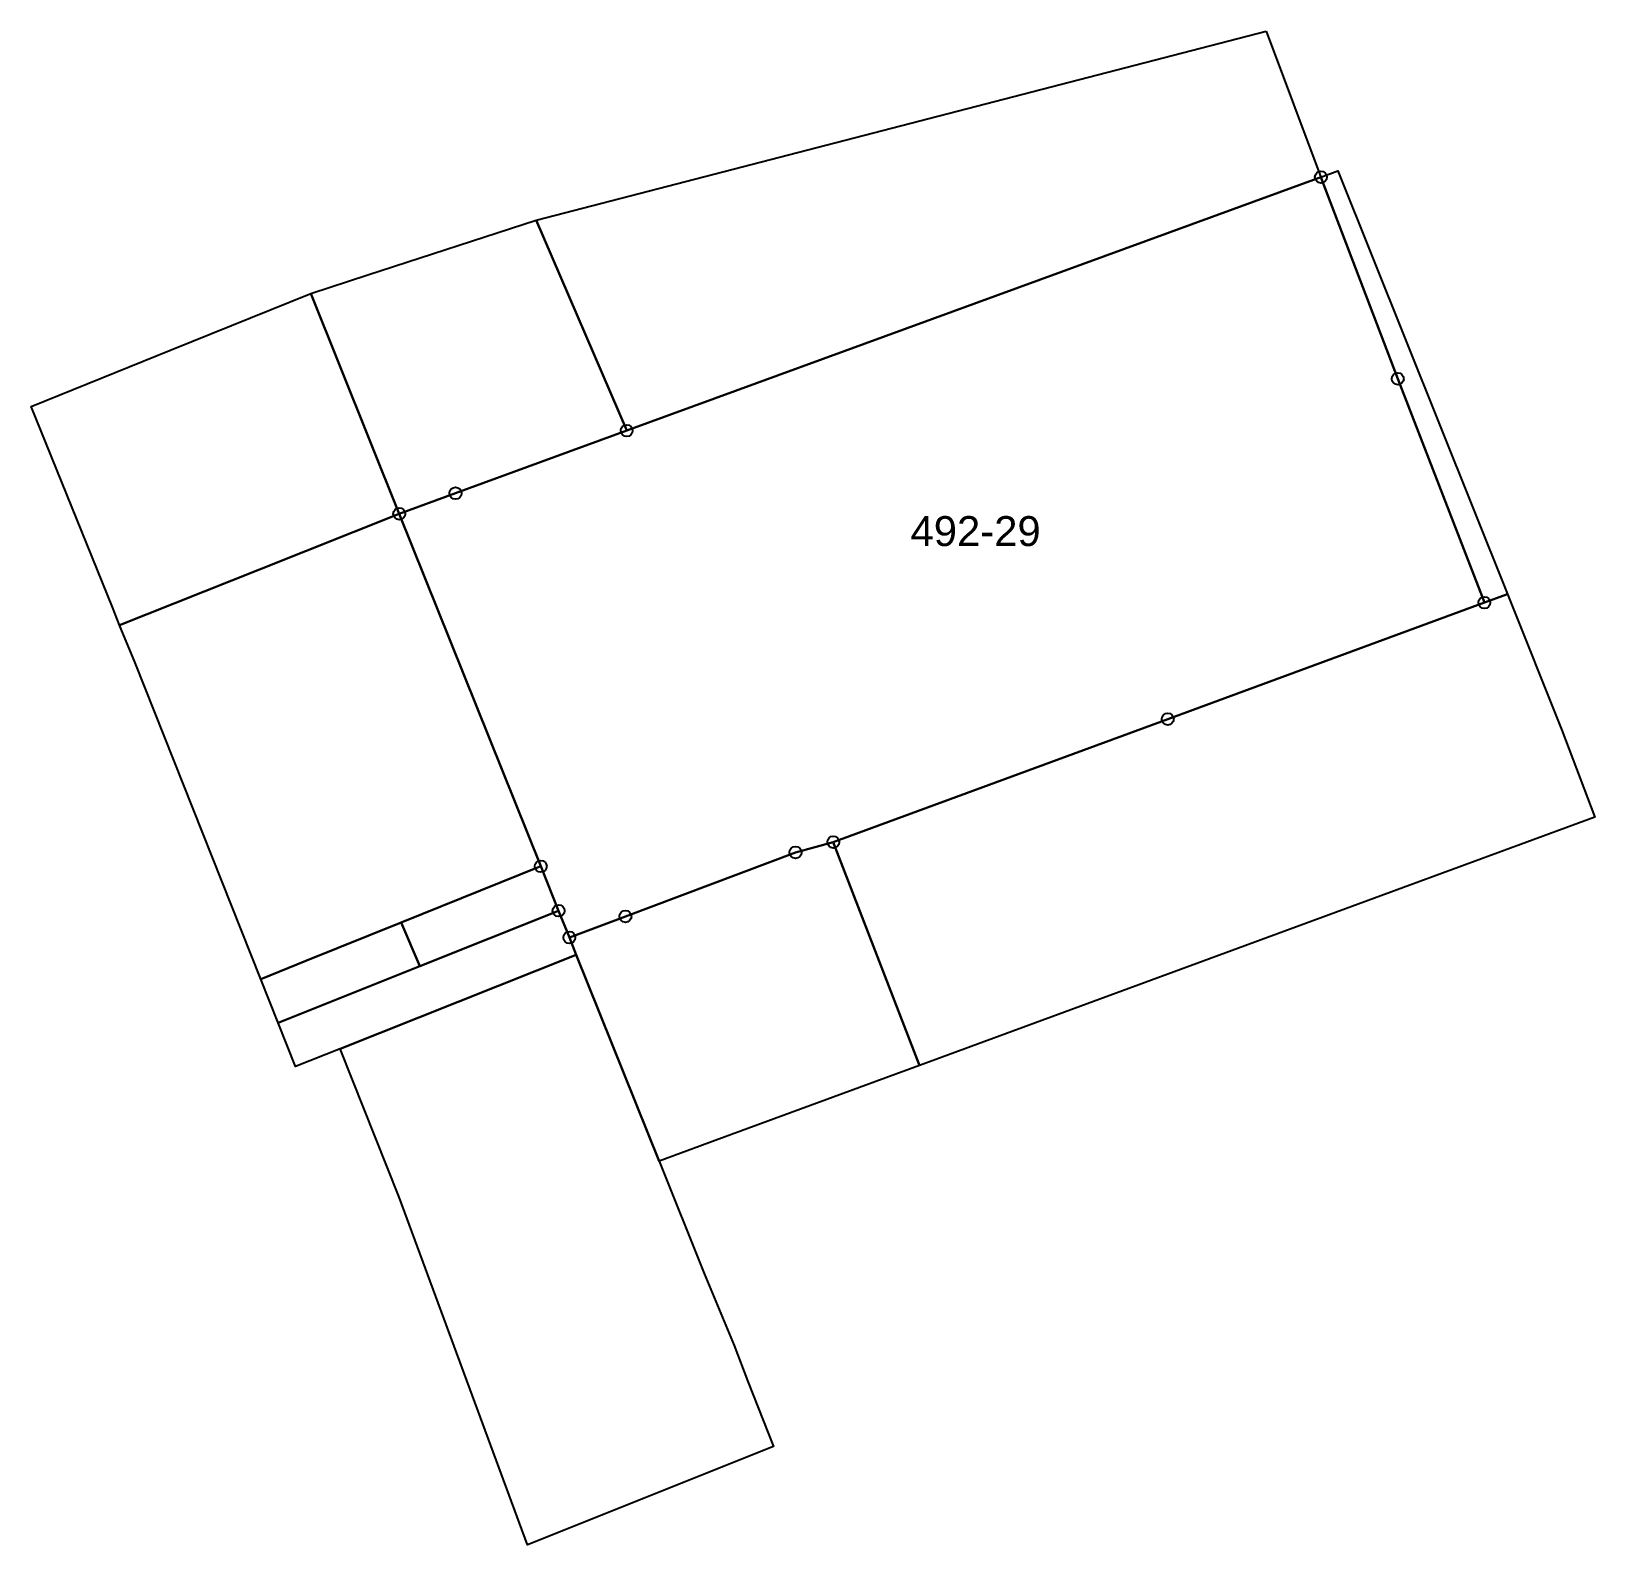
# Model space of a CAD drawing. Header units: metres. Extents: x 7513360 to 7513490, y 4694276 to 4694402.
import ezdxf

# ---------------------------------------------------------------- set-up
doc = ezdxf.new("R2010")
doc.units = ezdxf.units.M
doc.header["$PDMODE"] = 32
doc.header["$PDSIZE"] = 1
for name, color, linetype in [('Nr_Parcel_Baze', 7, 'Continuous'), ('PARCELGEOMVIEW', 7, 'Continuous'), ('Pikë_Zyrtare', 7, 'Continuous')]:
    doc.layers.add(name, color=color, linetype=linetype)
doc.styles.get("Standard").update_dxf_attribs({"font": 'arial.ttf'})

msp = doc.modelspace()

# ---------------------------------------------------------------- linework, layer by layer
at = {"layer": 'PARCELGEOMVIEW'}
for points in [[(7513462.923, 4694402.25), (7513467.51, 4694390.069), (7513409.526, 4694368.876), (7513401.957, 4694386.456), (7513462.923, 4694402.25)], [(7513467.51, 4694390.069), (7513473.92, 4694373.214), (7513481.156, 4694354.504), (7513454.715, 4694344.775), (7513426.785, 4694334.497), (7513423.625, 4694333.637), (7513409.417, 4694328.287), (7513404.738, 4694326.525), (7513403.839, 4694328.766), (7513402.353, 4694332.471), (7513390.534, 4694361.935), (7513395.231, 4694363.651), (7513409.526, 4694368.876), (7513467.51, 4694390.069)], [(7513481.156, 4694354.504), (7513473.92, 4694373.214), (7513467.51, 4694390.069), (7513468.917, 4694390.583), (7513483.086, 4694355.214), (7513481.156, 4694354.504)], [(7513383.148, 4694380.35), (7513387.912, 4694381.897), (7513401.957, 4694386.456), (7513409.526, 4694368.876), (7513395.231, 4694363.651), (7513390.534, 4694361.935), (7513383.148, 4694380.35)], [(7513367.18, 4694352.63), (7513366.589, 4694354.12), (7513359.8, 4694370.89), (7513371.47, 4694375.62), (7513383.148, 4694380.35), (7513390.534, 4694361.935), (7513378.86, 4694357.28), (7513367.18, 4694352.63)], [(7513402.353, 4694332.471), (7513390.701, 4694327.779), (7513382.744, 4694324.575), (7513378.97, 4694323.055), (7513368.48, 4694349.47), (7513367.18, 4694352.63), (7513378.86, 4694357.28), (7513390.534, 4694361.935), (7513402.353, 4694332.471)], [(7513483.086, 4694355.214), (7513487.616, 4694343.854), (7513490.375, 4694336.584), (7513462.525, 4694326.336), (7513433.984, 4694315.838), (7513426.785, 4694334.497), (7513454.715, 4694344.775), (7513481.156, 4694354.504), (7513483.086, 4694355.214)], [(7513405.319, 4694325.087), (7513404.738, 4694326.525), (7513409.417, 4694328.287), (7513423.625, 4694333.637), (7513426.785, 4694334.497), (7513433.984, 4694315.838), (7513431.161, 4694314.802), (7513416.927, 4694309.564), (7513412.235, 4694307.837), (7513405.319, 4694325.087)], [(7513392.264, 4694324.141), (7513390.701, 4694327.779), (7513402.353, 4694332.471), (7513403.839, 4694328.766), (7513392.264, 4694324.141)], [(7513380.419, 4694319.407), (7513392.264, 4694324.141), (7513403.839, 4694328.766), (7513404.738, 4694326.525), (7513405.319, 4694325.087), (7513385.591, 4694317.221), (7513381.875, 4694315.739), (7513380.419, 4694319.407)], [(7513390.701, 4694327.779), (7513392.264, 4694324.141), (7513380.419, 4694319.407), (7513378.97, 4694323.055), (7513382.744, 4694324.575), (7513390.701, 4694327.779)], [(7513385.591, 4694317.221), (7513405.319, 4694325.087), (7513412.235, 4694307.837), (7513416.002, 4694298.455), (7513418.502, 4694292.435), (7513419.639, 4694289.411), (7513421.798, 4694283.986), (7513401.252, 4694275.783), (7513390.525, 4694304.833), (7513385.591, 4694317.221)]]:
    msp.add_lwpolyline(points, close=True, dxfattribs=at)
at = {"layer": 'Pikë_Zyrtare'}
for p in [(7513467.51, 4694390.069), (7513473.92, 4694373.214), (7513409.526, 4694368.876), (7513395.231, 4694363.651), (7513390.534, 4694361.935), (7513481.156, 4694354.504), (7513454.715, 4694344.775), (7513426.785, 4694334.497), (7513423.625, 4694333.637), (7513402.353, 4694332.471), (7513403.839, 4694328.766), (7513409.417, 4694328.287), (7513404.738, 4694326.525)]:
    msp.add_point(p, dxfattribs=at)

# ---------------------------------------------------------------- texts
at = {"layer": 'Nr_Parcel_Baze', "insert": (7513433.231, 4694361.734), "char_height": 2.5, "attachment_point": 1}
msp.add_mtext_dynamic_manual_height_columns('492-29', width=1.54291, gutter_width=1, heights=[0], dxfattribs=at)

doc.saveas('drawing.dxf')
